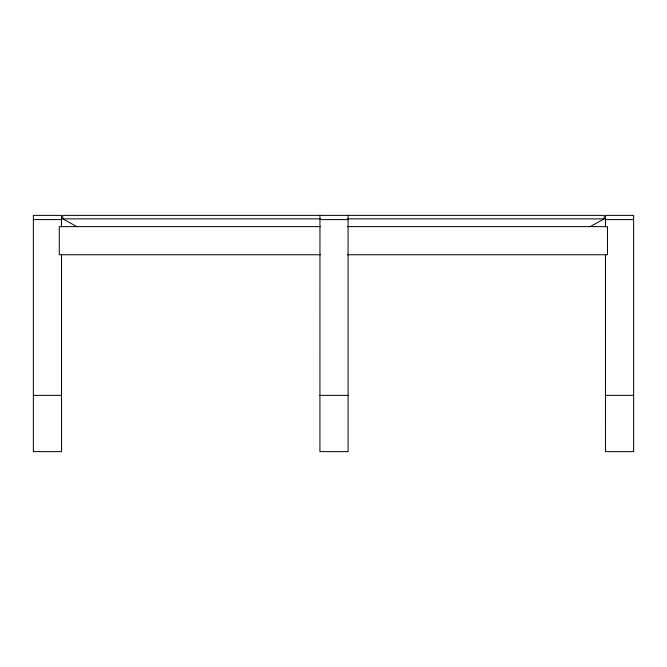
<?xml version="1.0" encoding="UTF-8"?>
<svg xmlns="http://www.w3.org/2000/svg" width="667" height="667" viewBox="0 0 667 667"><rect width="100%" height="100%" fill="white"/><g stroke="black" fill="none" stroke-linecap="round" stroke-linejoin="round"><path stroke-width="1" d="M590.095 226.622L604.185 218.884L604.185 215.374L62.773 215.374L62.773 218.884L76.863 226.622M62.773 218.884L320.602 218.884M347.39 218.884L604.185 218.884M33.383 219.593L61.506 219.593M319.952 219.593L348.082 219.593M605.494 219.593L633.617 219.593M320.485 226.622L59.271 226.63L59.271 254.752L320.377 254.752M347.415 226.63L607.479 226.63L607.479 254.752L347.415 254.752M33.35 395.373L61.539 395.373L61.539 451.626L33.35 451.626L33.383 215.374L61.506 215.374L61.506 226.872M319.927 395.373L348.107 395.373M605.461 395.373L633.65 395.373M605.494 226.872L605.494 215.374L633.617 215.374L633.65 451.626L605.461 451.626L605.494 254.952M348.082 215.374L348.107 451.626L319.927 451.626L319.952 215.374M61.506 254.952L61.506 395.373"/></g></svg>
